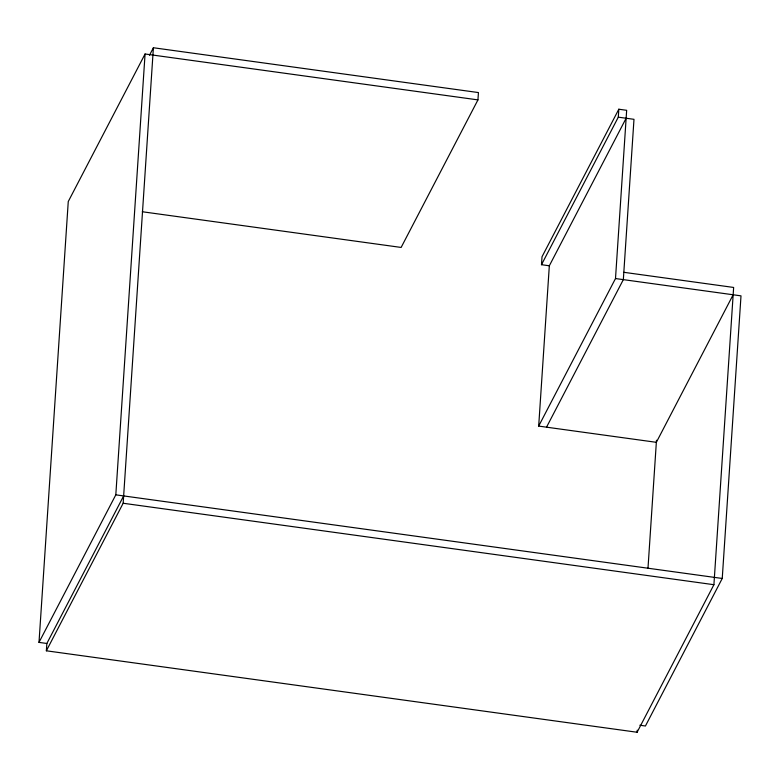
<?xml version="1.0" encoding="UTF-8"?>
<svg xmlns="http://www.w3.org/2000/svg" width="780" height="780" viewBox="0 0 780 780"><rect width="100%" height="100%" fill="white"/><g stroke="black" fill="none" stroke-linecap="round" stroke-linejoin="round"><path stroke-width="1.17" d="M123.649 495.924L46.849 643.471L39 642.389L68.26 201.542L145.07 53.995L477.945 99.889L478.433 92.566L153.397 47.746L149.477 55.282M623.825 272.308L733.639 287.45L713.914 584.707L637.104 732.254L46.361 650.803L46.849 643.471M39 642.389L115.811 494.842L145.07 53.995M46.361 650.803L123.162 503.256L153.397 47.746M626.135 118.238L549.325 265.785L541.486 264.703L542.012 256.766L618.823 109.219L626.662 110.302L615.498 278.548L538.688 426.094L656.35 442.319L733.151 294.772M538.688 426.094L549.325 265.785M541.486 264.703L618.296 117.166L618.823 109.219M637.104 732.254L637.24 730.158M647.975 568.464L656.487 440.232M639.834 725.234L645.431 726.005L722.241 578.458L741 295.854L615.498 278.548M477.945 99.889L401.135 247.435L142.311 211.75M546.536 427.177L623.337 279.63L633.984 119.32L618.296 117.166M115.811 494.842L722.241 578.458M123.162 503.256L713.914 584.707"/></g></svg>
